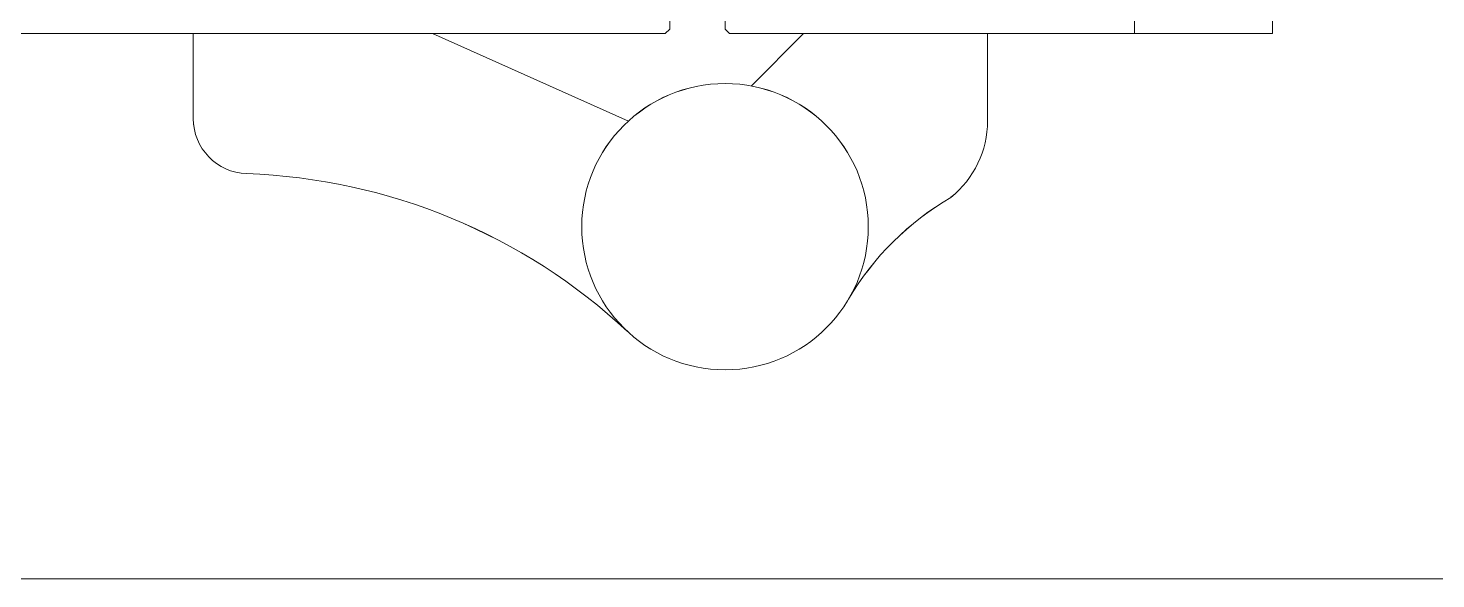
# Model space of a CAD drawing. Header units: metres. Extents: x 50 to 891, y -1294 to 247.
# Drawn here: x 294.817 to 295.582, y -1202.019 to -1201.719 of the extents above; entities that cross this region are included whole.
import ezdxf

# ---------------------------------------------------------------- set-up
doc = ezdxf.new("R2010")
doc.units = ezdxf.units.M
for name, color, linetype, lineweight in [('A-DOOR', 1, 'Continuous', 9), ('A-GENM', 13, 'Continuous', 9), ('G-IMPT', 8, 'Continuous', 9)]:
    doc.layers.add(name, color=color, linetype=linetype, lineweight=lineweight)
doc.layers.add('ПЛАН', color=8, linetype='Continuous')

# ---------------------------------------------------------------- blocks, each defined once
blk = doc.blocks.new('Aluprof_MB-104-Passive-AERO_E_Alu_Door-Sgl-Inward-Opening_ENG_R-00290rfa - ДНМО 24х11 п-V12--1В')
at = {"layer": 'A-DOOR'}
for p, q in [((-550, 100), (-565, 100)), ((-565, 100), (-565, 5)), ((-565, 100), (-550, 100)), ((-565, 75), (-565, 100)), ((-550, 5), (-550, 100)), ((-550, 100), (-550, 5))]:
    blk.add_line(p, q, dxfattribs=at)
at = {"layer": 'A-GENM'}
for p, q in [((-534.03, 109.49), (-534.03, 100)), ((-534.03, 109.49), (-534.03, 100)), ((-534.03, 109.49), (-534.03, 100)), ((-495, 109.51), (-473.7, 100)), ((-495, 109.51), (-473.7, 100)), ((-495, 109.51), (-473.7, 100)), ((-447.7, 100), (-447.7, 109.23)), ((-447.7, 100), (-447.7, 109.23)), ((-447.7, 100), (-447.7, 109.23)), ((-514.03, 100), (-508.34, 105.7)), ((-514.03, 100), (-508.34, 105.7)), ((-514.03, 100), (-508.34, 105.7)), ((-534.03, 100), (-514.03, 100)), ((-534.03, 100), (-514.03, 100)), ((-534.03, 100), (-514.03, 100)), ((-473.7, 100), (-447.7, 100)), ((-473.7, 100), (-447.7, 100)), ((-473.7, 100), (-447.7, 100))]:
    blk.add_line(p, q, dxfattribs=at)
blk.add_circle((-505.5, 121), 15.57, dxfattribs=at)
blk.add_circle((-505.5, 121), 15.57, dxfattribs=at)
blk.add_circle((-505.5, 121), 15.57, dxfattribs=at)
for centre, radius, start, end in [((-451.23, 179.19), 64, 226.9942, 267.9779), ((-451.23, 179.19), 64, 226.9942, 267.9779), ((-451.23, 179.19), 64, 226.9942, 267.9779), ((-545.64, 144.61), 31, 300.1953, 329.5378), ((-545.64, 144.61), 31, 300.1953, 329.5378), ((-545.64, 144.61), 31, 300.1953, 329.5378), ((-523.36, 109.49), 10.67, 128.783, 180), ((-523.36, 109.49), 10.67, 128.783, 180), ((-523.36, 109.49), 10.67, 128.783, 180), ((-453.7, 109.23), 6, 360, 87.9779), ((-453.7, 109.23), 6, 360, 87.9779), ((-453.7, 109.23), 6, 360, 87.9779)]:
    blk.add_arc(centre, radius, start, end, dxfattribs=at)
at = {"layer": 'G-IMPT', "flags": 128}
for points in [[(-505.5, 91.5), (-505.5, 99.5), (-506, 100), (-550, 100), (-550, 96.4)], [(-496.8, 96.5), (-496.8, 95.7), (-497, 95.5), (-499.5, 95.5), (-499.5, 99.5), (-499, 100), (-425, 100)]]:
    blk.add_lwpolyline(points, dxfattribs=at)
blk = doc.blocks.new('Aluprof_MB-104-Passive-AERO_E_Alu_Door-Sgl-Inward-Opening_ENG_R-00290rfa - ДНМО 24х11 п-7406279--1Г')
at = {"layer": 'A-DOOR'}
for p, q in [((-550, 100), (-565, 100)), ((-565, 100), (-565, 5)), ((-565, 100), (-550, 100)), ((-565, 75), (-565, 100)), ((-550, 5), (-550, 100)), ((-550, 100), (-550, 5))]:
    blk.add_line(p, q, dxfattribs=at)
at = {"layer": 'A-GENM'}
for p, q in [((-534.03, 109.49), (-534.03, 100)), ((-534.03, 109.49), (-534.03, 100)), ((-534.03, 109.49), (-534.03, 100)), ((-495, 109.51), (-473.7, 100)), ((-495, 109.51), (-473.7, 100)), ((-495, 109.51), (-473.7, 100)), ((-447.7, 100), (-447.7, 109.23)), ((-447.7, 100), (-447.7, 109.23)), ((-447.7, 100), (-447.7, 109.23)), ((-514.03, 100), (-508.34, 105.7)), ((-514.03, 100), (-508.34, 105.7)), ((-514.03, 100), (-508.34, 105.7)), ((-534.03, 100), (-514.03, 100)), ((-534.03, 100), (-514.03, 100)), ((-534.03, 100), (-514.03, 100)), ((-473.7, 100), (-447.7, 100)), ((-473.7, 100), (-447.7, 100)), ((-473.7, 100), (-447.7, 100))]:
    blk.add_line(p, q, dxfattribs=at)
blk.add_circle((-505.5, 121), 15.57, dxfattribs=at)
blk.add_circle((-505.5, 121), 15.57, dxfattribs=at)
blk.add_circle((-505.5, 121), 15.57, dxfattribs=at)
for centre, radius, start, end in [((-451.23, 179.19), 64, 226.9942, 267.9779), ((-451.23, 179.19), 64, 226.9942, 267.9779), ((-451.23, 179.19), 64, 226.9942, 267.9779), ((-545.64, 144.61), 31, 300.1953, 329.5378), ((-545.64, 144.61), 31, 300.1953, 329.5378), ((-545.64, 144.61), 31, 300.1953, 329.5378), ((-523.36, 109.49), 10.67, 128.783, 180), ((-523.36, 109.49), 10.67, 128.783, 180), ((-523.36, 109.49), 10.67, 128.783, 180), ((-453.7, 109.23), 6, 360, 87.9779), ((-453.7, 109.23), 6, 360, 87.9779), ((-453.7, 109.23), 6, 360, 87.9779)]:
    blk.add_arc(centre, radius, start, end, dxfattribs=at)
at = {"layer": 'G-IMPT', "flags": 128}
for points in [[(-505.5, 91.5), (-505.5, 99.5), (-506, 100), (-550, 100), (-550, 96.4)], [(-496.8, 96.5), (-496.8, 95.7), (-497, 95.5), (-499.5, 95.5), (-499.5, 99.5), (-499, 100), (-425, 100)]]:
    blk.add_lwpolyline(points, dxfattribs=at)

msp = doc.modelspace()

# ---------------------------------------------------------------- linework, layer by layer
at = {"layer": 'ПЛАН', "color": 8, "lineweight": 13}
for p, q in [((289.6706, -1202.01893), (295.6706, -1202.01893)), ((295.6706, -1202.01891), (291.89527, -1202.01891)), ((291.89527, -1202.01893), (295.6706, -1202.01893))]:
    msp.add_line(p, q, dxfattribs=at)

# ---------------------------------------------------------------- block references
at = {"layer": 'ПЛАН', "color": 8, "lineweight": 13, "xscale": 0.005, "yscale": 0.005, "zscale": 0.005}
for name, p, rotation in [('Aluprof_MB-104-Passive-AERO_E_Alu_Door-Sgl-Inward-Opening_ENG_R-00290rfa - ДНМО 24х11 п-7406279--1Г', (292.66796, -1201.22236), 179.9999999882222), ('Aluprof_MB-104-Passive-AERO_E_Alu_Door-Sgl-Inward-Opening_ENG_R-00290rfa - ДНМО 24х11 п-V12--1В', (292.66796, -1201.22237), 180.0000115811491)]:
    msp.add_blockref(name, p, dxfattribs=dict(at, rotation=rotation))

doc.saveas('drawing.dxf')
